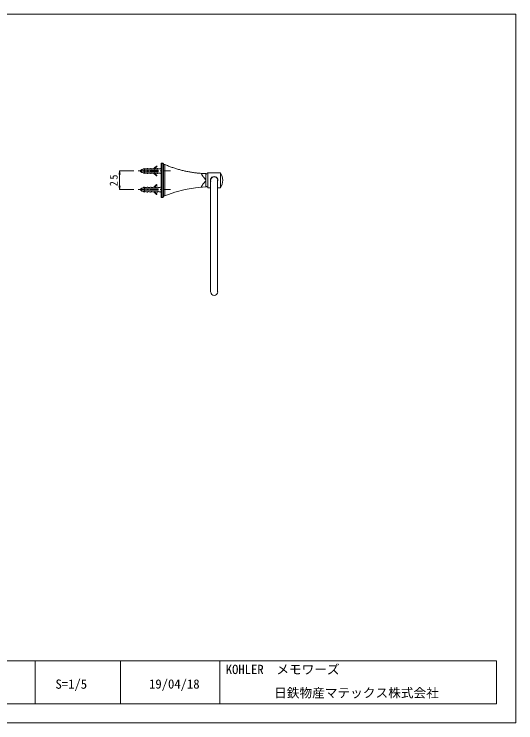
# Model space of a CAD drawing. Units: millimetres, scale not verified. Extents: x -696 to 675, y -474 to 496.
# Drawn here: x -10 to 675, y -474 to 496 of the extents above; entities that cross this region are included whole.
import ezdxf
from ezdxf.enums import TextEntityAlignment as Align

# ---------------------------------------------------------------- set-up
doc = ezdxf.new("R2010")
doc.units = ezdxf.units.MM
doc.header["$LTSCALE"] = 5
for name, color, linetype, lineweight in [('0-0_0', 7, 'Continuous', 5), ('0-1_DEFPOINTS', 7, 'Continuous', 5), ('F-0_ﾚｲﾔ-240', 7, 'Continuous', 5)]:
    doc.layers.add(name, color=color, linetype=linetype, lineweight=lineweight)
doc.styles.add('ＭＳ ゴシック', font='')
doc.styles.get('ＭＳ ゴシック').set_extended_font_data('MS Gothic')

msp = doc.modelspace()

# ---------------------------------------------------------------- linework, layer by layer
at = {"layer": '0-0_0'}
for p, q in [((133.753, 281.101), (132.884, 276.177)), ((133.753, 281.101), (133.753, 255.674)), ((133.753, 281.101), (134.621, 276.177)), ((133.753, 281.101), (153.36, 281.101)), ((133.753, 255.674), (132.884, 260.598)), ((133.753, 255.674), (134.621, 260.598)), ((133.753, 255.674), (153.36, 255.674))]:
    msp.add_line(p, q, dxfattribs=at)
at = {"layer": '0-1_DEFPOINTS'}
for points in [[(190.702, 244.866), (190.702, 256.626), (190.702, 268.386), (190.702, 280.147), (190.702, 291.907)], [(190.702, 291.907), (190.893, 291.907), (191.084, 291.907), (191.272, 291.907), (191.463, 291.907)], [(190.702, 291.525), (190.893, 291.525), (191.084, 291.525), (191.272, 291.525), (191.463, 291.525)], [(191.466, 291.907), (191.466, 291.811), (191.466, 291.716), (191.466, 291.621), (191.466, 291.525)], [(191.466, 245.248), (191.466, 256.818), (191.466, 268.387), (191.466, 279.957), (191.466, 291.526)], [(193.277, 291.203), (192.841, 291.344), (192.394, 291.445), (191.939, 291.506), (191.479, 291.526)], [(193.277, 291.559), (192.843, 291.71), (192.399, 291.82), (191.944, 291.885), (191.484, 291.907)], [(193.245, 291.525), (193.254, 291.483), (193.266, 291.44), (193.277, 291.398), (193.287, 291.355), (193.277, 291.313), (193.266, 291.27), (193.254, 291.229), (193.245, 291.186)], [(193.245, 291.187), (193.245, 279.798), (193.245, 268.409), (193.245, 257.019), (193.245, 245.63)], [(193.245, 291.187), (193.31, 291.187), (193.372, 291.187), (193.434, 291.187), (193.498, 291.187)], [(193.498, 291.208), (193.482, 291.315), (193.438, 291.41), (193.365, 291.487), (193.273, 291.542)], [(193.498, 291.187), (193.498, 279.798), (193.498, 268.409), (193.498, 257.019), (193.498, 245.63)], [(159.171, 281.101), (161.512, 281.101), (163.854, 281.101), (166.197, 281.101), (168.538, 281.101)], [(164.128, 283.093), (163.526, 282.595), (162.923, 282.096), (162.321, 281.598), (161.716, 281.101)], [(164.128, 279.067), (163.526, 279.576), (162.923, 280.084), (162.321, 280.593), (161.716, 281.101)], [(163.494, 282.584), (163.494, 281.832), (163.494, 281.08), (163.494, 280.328), (163.494, 279.575)], [(163.494, 282.584), (163.76, 282.584), (164.025, 282.584), (164.289, 282.584), (164.556, 282.584)], [(164.128, 279.067), (164.128, 280.073), (164.128, 281.08), (164.128, 282.087), (164.128, 283.093)], [(165.062, 283.093), (164.829, 283.093), (164.597, 283.093), (164.363, 283.093), (164.13, 283.093)], [(165.062, 283.093), (165.687, 283.453), (166.312, 283.814), (166.938, 284.174), (167.563, 284.533)], [(166.588, 282.033), (166.588, 281.556), (166.588, 281.08), (166.588, 280.603), (166.588, 280.126)], [(166.588, 282.033), (171.589, 282.033), (176.59, 282.033), (181.591, 282.033), (186.591, 282.033)], [(167.563, 282.033), (167.563, 282.657), (167.563, 283.283), (167.563, 283.908), (167.563, 284.533)], [(167.563, 283.728), (168.464, 283.855), (169.363, 283.982), (170.262, 284.108), (171.164, 284.236)], [(170.869, 281.101), (171.442, 281.101), (172.014, 281.101), (172.585, 281.101), (173.157, 281.101)], [(171.164, 284.237), (171.164, 284.31), (171.164, 284.385), (171.164, 284.46), (171.164, 284.533)], [(172.18, 284.533), (171.927, 284.533), (171.672, 284.533), (171.417, 284.533), (171.164, 284.533)], [(172.18, 283.728), (172.18, 283.929), (172.18, 284.13), (172.18, 284.331), (172.18, 284.532)], [(172.18, 283.728), (173.081, 283.855), (173.982, 283.982), (174.884, 284.108), (175.783, 284.236)], [(175.486, 281.101), (178.369, 281.101), (181.25, 281.101), (184.131, 281.101), (187.014, 281.101)], [(176.801, 284.533), (176.546, 284.533), (176.291, 284.533), (176.038, 284.533), (175.783, 284.533)], [(175.785, 284.237), (175.785, 284.31), (175.785, 284.385), (175.785, 284.46), (175.785, 284.533)], [(176.801, 283.728), (176.801, 283.929), (176.801, 284.13), (176.801, 284.331), (176.801, 284.532)], [(176.801, 283.728), (177.703, 283.855), (178.602, 283.982), (179.501, 284.108), (180.402, 284.236)], [(180.402, 284.237), (180.402, 284.31), (180.402, 284.385), (180.402, 284.46), (180.402, 284.533)], [(181.377, 284.533), (181.133, 284.533), (180.889, 284.533), (180.646, 284.533), (180.402, 284.533)], [(183.837, 287.712), (183.053, 286.918), (182.269, 286.122), (181.485, 285.328), (180.701, 284.533)], [(184.007, 287.584), (183.244, 286.821), (182.48, 286.059), (181.717, 285.297), (180.954, 284.533)], [(181.377, 283.983), (182.161, 284.756), (182.945, 285.529), (183.729, 286.303), (184.513, 287.076)], [(181.377, 283.728), (181.377, 283.929), (181.377, 284.13), (181.377, 284.331), (181.377, 284.532)], [(181.377, 283.728), (182.278, 283.855), (183.179, 283.982), (184.081, 284.108), (184.98, 284.236)], [(181.464, 283.728), (182.26, 284.533), (183.053, 285.338), (183.846, 286.143), (184.642, 286.949)], [(184.007, 287.584), (183.966, 287.617), (183.922, 287.649), (183.878, 287.681), (183.837, 287.712)], [(184.655, 286.977), (184.773, 287.152), (184.812, 287.351), (184.773, 287.55), (184.655, 287.726), (184.481, 287.843), (184.283, 287.882), (184.083, 287.843), (183.908, 287.726)], [(184.536, 287.097), (184.616, 287.217), (184.642, 287.352), (184.616, 287.488), (184.536, 287.605), (184.416, 287.684), (184.281, 287.711), (184.145, 287.684), (184.025, 287.605)], [(184.513, 287.076), (184.545, 287.044), (184.577, 287.013), (184.609, 286.982), (184.642, 286.95)], [(185.998, 284.533), (185.743, 284.533), (185.488, 284.533), (185.235, 284.533), (184.98, 284.533)], [(184.982, 284.237), (184.982, 284.31), (184.982, 284.385), (184.982, 284.46), (184.982, 284.533)], [(185.998, 283.728), (185.998, 283.929), (185.998, 284.13), (185.998, 284.331), (185.998, 284.532)], [(185.998, 283.728), (186.899, 283.855), (187.798, 283.982), (188.697, 284.108), (189.599, 284.236)], [(186.591, 280.126), (186.591, 280.603), (186.591, 281.08), (186.591, 281.556), (186.591, 282.033)], [(189.304, 281.101), (189.888, 281.101), (190.47, 281.101), (191.052, 281.101), (191.636, 281.101)], [(189.599, 284.237), (189.599, 284.31), (189.599, 284.385), (189.599, 284.46), (189.599, 284.533)], [(190.702, 284.533), (190.426, 284.533), (190.15, 284.533), (189.875, 284.533), (189.599, 284.533)], [(190.702, 286.144), (190.629, 286.069), (190.553, 285.996), (190.477, 285.922), (190.403, 285.847)], [(190.403, 284.533), (190.403, 284.862), (190.403, 285.191), (190.403, 285.52), (190.403, 285.847)], [(195.531, 289.873), (195.022, 289.873), (194.514, 289.873), (194.009, 289.873), (193.5, 289.873)], [(193.921, 281.101), (196.273, 281.101), (198.625, 281.101), (200.977, 281.101), (203.329, 281.101)], [(195.531, 246.901), (195.531, 257.644), (195.531, 268.387), (195.531, 279.13), (195.531, 289.873)], [(195.531, 289.873), (196.749, 289.375), (197.968, 288.877), (199.186, 288.379), (200.405, 287.881), (201.633, 287.426), (202.863, 286.971), (204.093, 286.515), (205.321, 286.059), (206.571, 285.646), (207.822, 285.232), (209.073, 284.82), (210.324, 284.407), (211.584, 284.036), (212.846, 283.664), (214.108, 283.294), (215.368, 282.923), (216.651, 282.595), (217.932, 282.266), (219.212, 281.938), (220.495, 281.61), (221.776, 281.324), (223.057, 281.037), (224.34, 280.751), (225.62, 280.465), (226.915, 280.232), (228.207, 279.999), (229.499, 279.766), (230.793, 279.533), (232.097, 279.342), (233.398, 279.151), (234.7, 278.96), (236.003, 278.77), (237.307, 278.622), (238.608, 278.474), (239.912, 278.326), (241.216, 278.177), (242.531, 278.07), (243.846, 277.965), (245.161, 277.859)], [(163.494, 279.575), (163.76, 279.575), (164.025, 279.575), (164.289, 279.575), (164.556, 279.575)], [(165.062, 279.067), (164.829, 279.067), (164.597, 279.067), (164.363, 279.067), (164.13, 279.067)], [(165.062, 279.067), (165.687, 278.707), (166.312, 278.346), (166.938, 277.986), (167.563, 277.627)], [(186.591, 280.126), (181.591, 280.126), (176.59, 280.126), (171.589, 280.126), (166.588, 280.126)], [(167.563, 280.126), (167.563, 279.5), (167.563, 278.875), (167.563, 278.25), (167.563, 277.625)], [(171.164, 277.922), (170.262, 278.05), (169.363, 278.176), (168.464, 278.303), (167.563, 278.43)], [(171.164, 277.625), (171.164, 277.7), (171.164, 277.774), (171.164, 277.847), (171.164, 277.922)], [(172.18, 277.625), (171.927, 277.625), (171.672, 277.625), (171.417, 277.625), (171.164, 277.625)], [(172.18, 277.625), (172.18, 277.827), (172.18, 278.028), (172.18, 278.229), (172.18, 278.43)], [(175.785, 277.922), (174.884, 278.05), (173.982, 278.176), (173.081, 278.303), (172.182, 278.43)], [(176.801, 277.625), (176.546, 277.625), (176.291, 277.625), (176.038, 277.625), (175.783, 277.625)], [(175.785, 277.625), (175.785, 277.7), (175.785, 277.774), (175.785, 277.847), (175.785, 277.922)], [(176.801, 277.625), (176.801, 277.827), (176.801, 278.028), (176.801, 278.229), (176.801, 278.43)], [(180.402, 277.922), (179.501, 278.05), (178.602, 278.176), (177.703, 278.303), (176.801, 278.43)], [(180.402, 277.625), (180.402, 277.7), (180.402, 277.774), (180.402, 277.847), (180.402, 277.922)], [(180.701, 277.625), (180.627, 277.625), (180.551, 277.625), (180.475, 277.625), (180.402, 277.625)], [(180.531, 277.796), (180.583, 277.806), (180.636, 277.817), (180.689, 277.828), (180.742, 277.838)], [(180.531, 277.796), (181.367, 276.959), (182.204, 276.122), (183.041, 275.285), (183.878, 274.448)], [(180.742, 277.837), (181.558, 277.031), (182.375, 276.226), (183.191, 275.422), (184.007, 274.616)], [(181.377, 277.837), (181.218, 277.837), (181.059, 277.837), (180.901, 277.837), (180.742, 277.837)], [(181.377, 277.837), (181.377, 277.985), (181.377, 278.134), (181.377, 278.282), (181.377, 278.43)], [(184.982, 277.922), (184.081, 278.05), (183.179, 278.176), (182.278, 278.303), (181.377, 278.43)], [(184.513, 275.083), (183.729, 275.867), (182.945, 276.651), (182.161, 277.435), (181.377, 278.219)], [(184.642, 275.253), (183.846, 276.047), (183.051, 276.843), (182.255, 277.637), (181.462, 278.431)], [(183.878, 274.447), (183.91, 274.489), (183.943, 274.532), (183.975, 274.574), (184.007, 274.617)], [(183.906, 274.477), (184.016, 274.392), (184.143, 274.339), (184.278, 274.319), (184.416, 274.338), (184.545, 274.39), (184.655, 274.474), (184.738, 274.582), (184.793, 274.712), (184.812, 274.85), (184.793, 274.987), (184.738, 275.114), (184.653, 275.225)], [(184.025, 274.596), (184.101, 274.538), (184.189, 274.502), (184.281, 274.49), (184.373, 274.502), (184.462, 274.539), (184.536, 274.595), (184.591, 274.669), (184.628, 274.756), (184.642, 274.85), (184.63, 274.942), (184.593, 275.028), (184.536, 275.104)], [(184.513, 275.083), (184.545, 275.125), (184.577, 275.166), (184.609, 275.209), (184.642, 275.252)], [(185.998, 277.625), (185.743, 277.625), (185.488, 277.625), (185.235, 277.625), (184.98, 277.625)], [(184.982, 277.922), (185.235, 278.05), (185.49, 278.176), (185.745, 278.303), (185.998, 278.43)], [(184.982, 277.922), (184.982, 277.847), (184.982, 277.774), (184.982, 277.7), (184.982, 277.625)], [(185.998, 277.625), (185.998, 277.827), (185.998, 278.028), (185.998, 278.229), (185.998, 278.43)], [(189.599, 277.922), (188.697, 278.05), (187.798, 278.176), (186.899, 278.303), (185.998, 278.43)], [(189.599, 277.625), (189.599, 277.7), (189.599, 277.774), (189.599, 277.847), (189.599, 277.922)], [(190.702, 277.625), (190.426, 277.625), (190.15, 277.625), (189.875, 277.625), (189.599, 277.625)], [(245.161, 277.859), (246.474, 277.753), (247.787, 277.7), (249.102, 277.647), (250.415, 277.594), (251.728, 277.542)], [(251.631, 268.641), (251.599, 268.726), (251.558, 268.8), (251.514, 268.875), (251.47, 268.949), (251.429, 269.023), (251.314, 269.161), (251.197, 269.299), (251.079, 269.437), (250.964, 269.574), (250.73, 269.839), (250.498, 270.104), (250.265, 270.368), (250.031, 270.634), (249.576, 271.196), (249.12, 271.757), (248.665, 272.318), (248.21, 272.88), (247.998, 273.166), (247.787, 273.451), (247.575, 273.737), (247.361, 274.024), (247.171, 274.331), (246.982, 274.638), (246.791, 274.946), (246.6, 275.253), (246.43, 275.571), (246.26, 275.888), (246.09, 276.206), (245.92, 276.524), (245.782, 276.852), (245.644, 277.181), (245.506, 277.509), (245.37, 277.838)], [(251.728, 276.397), (252.362, 276.937), (252.999, 277.477), (253.636, 278.017), (254.271, 278.558)], [(251.728, 277.54), (251.728, 272.964), (251.728, 268.386), (251.728, 263.81), (251.728, 259.233)], [(254.271, 258.216), (254.271, 263.3), (254.271, 268.386), (254.271, 273.472), (254.271, 278.558)], [(254.271, 278.558), (258.593, 278.558), (262.916, 278.558), (267.238, 278.558), (271.561, 278.558)], [(267.693, 266.439), (268.077, 268.094), (267.909, 269.741), (267.231, 271.252), (266.072, 272.494), (264.571, 273.291), (262.936, 273.557), (261.302, 273.291), (259.8, 272.494), (258.641, 271.252), (257.963, 269.741), (257.795, 268.094), (258.179, 266.439)], [(267.702, 268.316), (267.558, 269.577), (267.095, 270.738), (266.348, 271.738), (265.348, 272.521), (264.176, 273.012), (262.936, 273.175), (261.697, 273.012), (260.524, 272.521), (259.524, 271.738), (258.777, 270.738), (258.315, 269.577), (258.17, 268.316)], [(271.561, 258.216), (271.561, 263.3), (271.561, 268.386), (271.561, 273.472), (271.561, 278.558)], [(271.579, 258.248), (273.853, 263.159), (274.609, 268.408), (273.853, 273.657), (271.579, 278.568)], [(183.837, 262.284), (183.053, 261.49), (182.269, 260.695), (181.485, 259.9), (180.701, 259.105)], [(184.007, 262.158), (183.244, 261.394), (182.48, 260.632), (181.717, 259.87), (180.954, 259.107)], [(184.007, 262.158), (183.966, 262.19), (183.922, 262.222), (183.878, 262.254), (183.837, 262.285)], [(184.655, 261.549), (184.773, 261.724), (184.812, 261.923), (184.773, 262.123), (184.655, 262.298), (184.481, 262.414), (184.283, 262.453), (184.083, 262.414), (183.908, 262.298)], [(184.536, 261.669), (184.616, 261.789), (184.642, 261.925), (184.616, 262.061), (184.536, 262.181), (184.416, 262.259), (184.281, 262.284), (184.145, 262.259), (184.025, 262.181)], [(245.368, 258.936), (245.506, 259.265), (245.644, 259.594), (245.782, 259.923), (245.92, 260.25), (246.09, 260.569), (246.26, 260.886), (246.43, 261.203), (246.598, 261.522), (246.789, 261.818), (246.982, 262.115), (247.173, 262.412), (247.364, 262.708), (247.575, 263.005), (247.787, 263.301), (247.998, 263.598), (248.21, 263.895), (248.665, 264.445), (249.12, 264.997), (249.576, 265.548), (250.031, 266.098), (250.265, 266.374), (250.498, 266.649), (250.73, 266.924), (250.964, 267.2), (251.079, 267.338), (251.197, 267.476), (251.314, 267.614), (251.429, 267.752), (251.47, 267.825), (251.514, 267.9), (251.558, 267.975), (251.599, 268.048), (251.631, 268.133), (251.663, 268.218), (251.695, 268.303), (251.728, 268.387), (251.695, 268.471), (251.663, 268.556), (251.631, 268.641)], [(258.129, 115.864), (258.129, 154.026), (258.129, 192.188), (258.129, 230.35), (258.129, 268.513)], [(267.661, 115.696), (267.661, 153.901), (267.661, 192.106), (267.661, 230.31), (267.661, 268.515)], [(159.171, 255.674), (161.512, 255.674), (163.854, 255.674), (166.197, 255.674), (168.538, 255.674)], [(164.128, 257.665), (163.526, 257.167), (162.923, 256.669), (162.321, 256.17), (161.716, 255.673)], [(164.128, 253.639), (163.526, 254.147), (162.923, 254.656), (162.321, 255.166), (161.716, 255.674)], [(163.494, 257.157), (163.494, 256.405), (163.494, 255.653), (163.494, 254.901), (163.494, 254.148)], [(163.494, 257.157), (163.76, 257.157), (164.025, 257.157), (164.289, 257.157), (164.556, 257.157)], [(163.494, 254.147), (163.76, 254.147), (164.025, 254.147), (164.289, 254.147), (164.556, 254.147)], [(164.128, 253.639), (164.128, 254.646), (164.128, 255.652), (164.128, 256.658), (164.128, 257.665)], [(165.062, 257.665), (164.829, 257.665), (164.597, 257.665), (164.363, 257.665), (164.13, 257.665)], [(165.062, 253.639), (164.829, 253.639), (164.597, 253.639), (164.363, 253.639), (164.13, 253.639)], [(165.062, 257.665), (165.687, 258.025), (166.312, 258.385), (166.938, 258.746), (167.563, 259.105)], [(165.062, 253.639), (165.687, 253.279), (166.312, 252.919), (166.938, 252.558), (167.563, 252.199)], [(166.588, 256.606), (166.588, 256.129), (166.588, 255.653), (166.588, 255.176), (166.588, 254.699)], [(166.588, 256.606), (171.589, 256.606), (176.59, 256.606), (181.591, 256.606), (186.591, 256.606)], [(186.591, 254.699), (181.591, 254.699), (176.59, 254.699), (171.589, 254.699), (166.588, 254.699)], [(167.563, 256.606), (167.563, 257.23), (167.563, 257.856), (167.563, 258.481), (167.563, 259.107)], [(167.563, 258.301), (168.464, 258.428), (169.363, 258.555), (170.262, 258.681), (171.164, 258.809)], [(167.563, 254.699), (167.563, 254.074), (167.563, 253.448), (167.563, 252.823), (167.563, 252.199)], [(171.164, 252.495), (170.262, 252.623), (169.363, 252.749), (168.464, 252.876), (167.563, 253.003)], [(170.869, 255.674), (171.442, 255.674), (172.014, 255.674), (172.585, 255.674), (173.157, 255.674)], [(171.164, 258.809), (171.164, 258.883), (171.164, 258.957), (171.164, 259.031), (171.164, 259.105)], [(172.18, 259.105), (171.927, 259.105), (171.672, 259.105), (171.417, 259.105), (171.164, 259.105)], [(171.164, 252.199), (171.164, 252.273), (171.164, 252.347), (171.164, 252.42), (171.164, 252.495)], [(172.18, 252.199), (171.927, 252.199), (171.672, 252.199), (171.417, 252.199), (171.164, 252.199)], [(172.18, 258.301), (172.18, 258.502), (172.18, 258.703), (172.18, 258.904), (172.18, 259.105)], [(172.18, 258.301), (173.081, 258.428), (173.982, 258.555), (174.884, 258.681), (175.783, 258.809)], [(172.18, 252.199), (172.18, 252.4), (172.18, 252.601), (172.18, 252.802), (172.18, 253.003)], [(175.785, 252.495), (174.884, 252.623), (173.982, 252.749), (173.081, 252.876), (172.182, 253.003)], [(175.486, 255.674), (178.369, 255.674), (181.25, 255.674), (184.131, 255.674), (187.014, 255.674)], [(176.801, 259.105), (176.546, 259.105), (176.291, 259.105), (176.038, 259.105), (175.783, 259.105)], [(176.801, 252.199), (176.546, 252.199), (176.291, 252.199), (176.038, 252.199), (175.783, 252.199)], [(175.785, 258.809), (175.785, 258.883), (175.785, 258.957), (175.785, 259.031), (175.785, 259.105)], [(175.785, 252.199), (175.785, 252.273), (175.785, 252.347), (175.785, 252.42), (175.785, 252.495)], [(176.801, 258.301), (176.801, 258.502), (176.801, 258.703), (176.801, 258.904), (176.801, 259.105)], [(176.801, 258.301), (177.703, 258.428), (178.602, 258.555), (179.501, 258.681), (180.402, 258.809)], [(176.801, 252.199), (176.801, 252.4), (176.801, 252.601), (176.801, 252.802), (176.801, 253.003)], [(180.402, 252.495), (179.501, 252.623), (178.602, 252.749), (177.703, 252.876), (176.801, 253.003)], [(180.402, 258.809), (180.402, 258.883), (180.402, 258.957), (180.402, 259.031), (180.402, 259.105)], [(181.377, 259.105), (181.133, 259.105), (180.889, 259.105), (180.646, 259.105), (180.402, 259.105)], [(180.402, 252.199), (180.402, 252.273), (180.402, 252.347), (180.402, 252.42), (180.402, 252.495)], [(180.701, 252.199), (180.627, 252.199), (180.551, 252.199), (180.475, 252.199), (180.402, 252.199)], [(180.531, 252.368), (180.583, 252.378), (180.636, 252.388), (180.689, 252.4), (180.742, 252.41)], [(180.531, 252.368), (181.367, 251.531), (182.204, 250.694), (183.041, 249.857), (183.878, 249.02)], [(180.742, 252.41), (181.558, 251.604), (182.375, 250.799), (183.191, 249.995), (184.007, 249.189)], [(181.377, 252.41), (181.218, 252.41), (181.059, 252.41), (180.901, 252.41), (180.742, 252.41)], [(181.377, 258.555), (182.161, 259.328), (182.945, 260.102), (183.729, 260.875), (184.513, 261.648)], [(181.377, 258.301), (181.377, 258.502), (181.377, 258.703), (181.377, 258.904), (181.377, 259.105)], [(181.377, 258.301), (182.278, 258.428), (183.179, 258.555), (184.081, 258.681), (184.98, 258.809)], [(181.377, 252.41), (181.377, 252.558), (181.377, 252.707), (181.377, 252.855), (181.377, 253.003)], [(184.982, 252.495), (184.081, 252.623), (183.179, 252.749), (182.278, 252.876), (181.377, 253.003)], [(184.513, 249.656), (183.729, 250.44), (182.945, 251.224), (182.161, 252.008), (181.377, 252.792)], [(184.642, 249.825), (183.846, 250.619), (183.051, 251.413), (182.255, 252.209), (181.462, 253.003)], [(181.464, 258.301), (182.26, 259.107), (183.053, 259.911), (183.846, 260.716), (184.642, 261.522)], [(184.513, 261.648), (184.545, 261.617), (184.577, 261.585), (184.609, 261.553), (184.642, 261.521)], [(185.998, 259.105), (185.743, 259.105), (185.488, 259.105), (185.235, 259.105), (184.98, 259.105)], [(185.998, 252.199), (185.743, 252.199), (185.488, 252.199), (185.235, 252.199), (184.98, 252.199)], [(184.982, 258.809), (184.982, 258.883), (184.982, 258.957), (184.982, 259.031), (184.982, 259.105)], [(184.982, 252.495), (185.235, 252.623), (185.49, 252.749), (185.745, 252.876), (185.998, 253.003)], [(184.982, 252.495), (184.982, 252.42), (184.982, 252.347), (184.982, 252.273), (184.982, 252.199)], [(185.998, 258.301), (185.998, 258.502), (185.998, 258.703), (185.998, 258.904), (185.998, 259.105)], [(185.998, 258.301), (186.899, 258.428), (187.798, 258.555), (188.697, 258.681), (189.599, 258.809)], [(185.998, 252.199), (185.998, 252.4), (185.998, 252.601), (185.998, 252.802), (185.998, 253.003)], [(189.599, 252.495), (188.697, 252.623), (187.798, 252.749), (186.899, 252.876), (185.998, 253.003)], [(186.591, 254.699), (186.591, 255.176), (186.591, 255.653), (186.591, 256.129), (186.591, 256.606)], [(189.304, 255.674), (189.888, 255.674), (190.47, 255.674), (191.052, 255.674), (191.636, 255.674)], [(189.599, 258.809), (189.599, 258.883), (189.599, 258.957), (189.599, 259.031), (189.599, 259.105)], [(190.702, 259.105), (190.426, 259.105), (190.15, 259.105), (189.875, 259.105), (189.599, 259.105)], [(189.599, 252.199), (189.599, 252.273), (189.599, 252.347), (189.599, 252.42), (189.599, 252.495)], [(190.403, 252.199), (190.201, 252.199), (190.001, 252.199), (189.801, 252.199), (189.599, 252.199)], [(190.702, 253.511), (190.629, 253.427), (190.553, 253.342), (190.477, 253.257), (190.403, 253.172)], [(190.403, 250.927), (190.403, 251.489), (190.403, 252.05), (190.403, 252.611), (190.403, 253.173)], [(193.921, 255.674), (196.273, 255.674), (198.625, 255.674), (200.977, 255.674), (203.329, 255.674)], [(251.751, 259.223), (237.312, 258.155), (223.073, 255.729), (209.126, 251.967), (195.567, 246.891)], [(251.728, 260.335), (252.362, 259.805), (252.999, 259.277), (253.636, 258.747), (254.271, 258.217)], [(254.271, 258.216), (255.236, 258.216), (256.2, 258.216), (257.163, 258.216), (258.129, 258.216)], [(267.661, 258.216), (268.636, 258.216), (269.611, 258.216), (270.586, 258.216), (271.558, 258.216)], [(183.878, 249.02), (183.91, 249.062), (183.943, 249.105), (183.975, 249.148), (184.007, 249.19)], [(183.906, 249.049), (184.016, 248.964), (184.143, 248.91), (184.278, 248.891), (184.416, 248.91), (184.545, 248.964), (184.655, 249.046), (184.738, 249.156), (184.793, 249.287), (184.812, 249.425), (184.793, 249.56), (184.738, 249.687), (184.653, 249.797)], [(184.025, 249.169), (184.101, 249.111), (184.189, 249.075), (184.281, 249.061), (184.373, 249.073), (184.462, 249.111), (184.536, 249.168), (184.591, 249.242), (184.628, 249.329), (184.642, 249.423), (184.63, 249.515), (184.593, 249.602), (184.536, 249.677)], [(184.513, 249.656), (184.545, 249.698), (184.577, 249.74), (184.609, 249.782), (184.642, 249.825)], [(190.702, 250.588), (190.629, 250.662), (190.553, 250.736), (190.477, 250.811), (190.403, 250.885)], [(191.466, 245.248), (191.275, 245.248), (191.084, 245.248), (190.893, 245.248), (190.702, 245.248)], [(191.466, 244.866), (191.275, 244.866), (191.084, 244.866), (190.893, 244.866), (190.702, 244.866)], [(191.466, 245.248), (191.466, 245.153), (191.466, 245.057), (191.466, 244.962), (191.466, 244.866)], [(191.47, 244.871), (191.937, 244.914), (192.397, 245.001), (192.845, 245.133), (193.28, 245.309)], [(191.479, 245.253), (191.939, 245.292), (192.394, 245.372), (192.841, 245.493), (193.273, 245.655)], [(193.287, 245.291), (193.298, 245.333), (193.31, 245.376), (193.319, 245.418), (193.33, 245.461), (193.31, 245.503), (193.287, 245.546), (193.264, 245.587), (193.243, 245.63)], [(193.498, 245.63), (193.434, 245.63), (193.372, 245.63), (193.31, 245.63), (193.245, 245.63)], [(193.291, 245.324), (193.379, 245.38), (193.443, 245.456), (193.484, 245.548), (193.498, 245.652)], [(195.531, 246.901), (195.022, 246.901), (194.514, 246.901), (194.009, 246.901), (193.5, 246.901)], [(258.17, 115.544), (258.598, 113.736), (259.639, 112.273), (261.145, 111.297), (262.971, 110.948)], [(262.939, 110.948), (264.792, 111.323), (266.307, 112.345), (267.328, 113.86), (267.702, 115.716)]]:
    msp.add_lwpolyline(points, dxfattribs=at)
at = {"layer": 'F-0_ﾚｲﾔ-240'}
for p, q in [((-669.539, -388.912), (648.781, -388.912)), ((18.162, -388.912), (18.162, -447.684)), ((135.074, -388.912), (135.074, -447.684)), ((270.736, -388.912), (270.736, -447.684)), ((648.781, -388.912), (648.781, -447.684)), ((-669.539, -447.684), (648.781, -447.684))]:
    msp.add_line(p, q, dxfattribs=at)
msp.add_lwpolyline([(-695.751, 495.572), (675.082, 495.572), (675.082, -473.704), (-695.751, -473.704)], close=True, dxfattribs=at)

# ---------------------------------------------------------------- texts
at = {"layer": '0-0_0', "insert": (131.253, 260.262), "char_height": 11, "attachment_point": 7, "rotation": 90, "style": 'ＭＳ ゴシック'}
msp.add_mtext('\\T1.36;\\W0.9;25', dxfattribs=at)
at = {"layer": 'F-0_ﾚｲﾔ-240', "style": 'ＭＳ ゴシック'}
for s, p in [('KOHLER\u3000メモワーズ', (278.765, -410.806)), ('S=1/5', (46.121, -430.923)), ('19/04/18', (173.952, -430.712)), ('日鉄物産マテックス株式会社', (344.877, -442.855))]:
    msp.add_text(s, height=12.69, dxfattribs=at).set_placement(p, align=Align.BOTTOM_LEFT)

doc.saveas('drawing.dxf')
